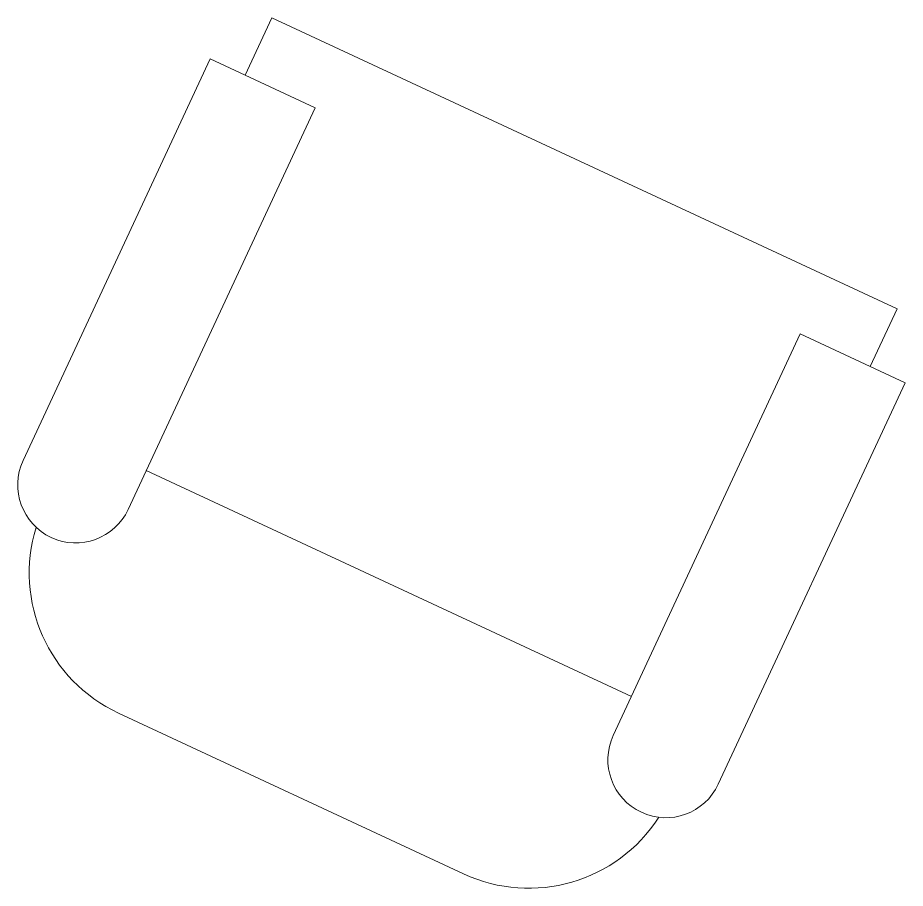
# Model space of a CAD drawing. Header units: millimetres. Extents: x -106 to 2534, y 21 to 2786.
# Drawn here: x 1194.946 to 1195.818, y 1369.229 to 1370.085 of the extents above; entities that cross this region are included whole.
import ezdxf

# ---------------------------------------------------------------- set-up
doc = ezdxf.new("R2010")
doc.units = ezdxf.units.MM
doc.layers.add('MOBILIARIO', color=132, linetype='Continuous', lineweight=20)

msp = doc.modelspace()

# ---------------------------------------------------------------- linework, layer by layer
at = {"layer": 'MOBILIARIO'}
for p, q in [((1195.16908, 1370.02846), (1195.19542, 1370.08501)), ((1195.81, 1369.79886), (1195.19542, 1370.08501)), ((1194.95087, 1369.64972), (1195.13467, 1370.04448)), ((1195.23792, 1369.99641), (1195.13467, 1370.04448)), ((1195.05412, 1369.60164), (1195.23792, 1369.99641)), ((1195.78367, 1369.74231), (1195.81, 1369.79886)), ((1195.53103, 1369.37959), (1195.71483, 1369.77435)), ((1195.81808, 1369.72628), (1195.71483, 1369.77435)), ((1195.63428, 1369.33152), (1195.81808, 1369.72628)), ((1195.54888, 1369.41791), (1195.07196, 1369.63996)), ((1195.3839, 1369.24346), (1195.04465, 1369.40142))]:
    msp.add_line(p, q, dxfattribs=at)
for centre, radius, start, end in [((1195.00249, 1369.62568), 0.05695, 155.03339, 335.03339), ((1195.10874, 1369.53908), 0.15186, 162.79351, 245.03339), ((1195.58266, 1369.35555), 0.05695, 155.03339, 335.03339), ((1195.44799, 1369.38113), 0.15186, 245.03339, 327.27327)]:
    msp.add_arc(centre, radius, start, end, dxfattribs=at)

doc.saveas('drawing.dxf')
